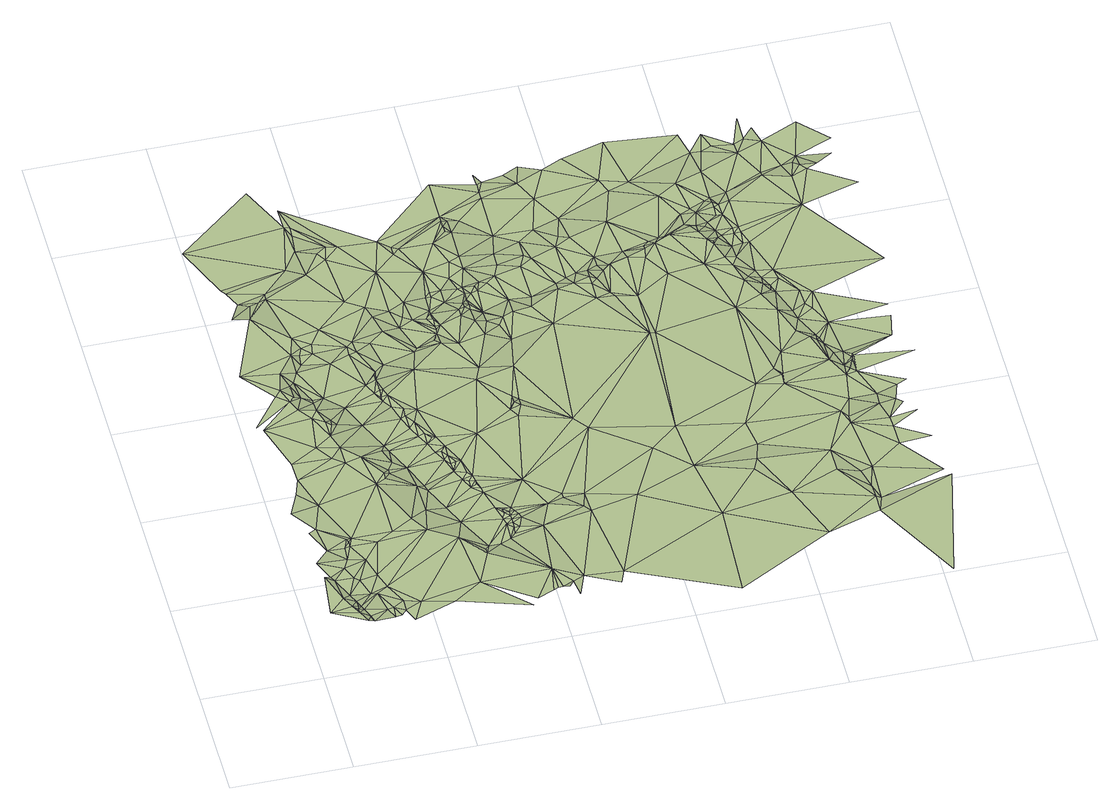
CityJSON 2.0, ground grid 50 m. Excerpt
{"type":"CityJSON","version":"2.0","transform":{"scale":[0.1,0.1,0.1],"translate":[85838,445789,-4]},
"CityObjects":{
"terrain1":{"type":"TINRelief","geometry":[{"type":"CompositeSurface","lod":"1","boundaries":[[[0,1,2]],[[2,1,3]],[[1,4,3]],[[1,5,4]],[[6,0,2]],[[6,7,0]],[[4,8,3]],[[2,3,9]],[[6,2,10]],[[8,11,3]],[[2,9,10]],[[9,3,11]],[[4,12,8]],[[5,13,4]],[[8,14,11]],[[12,14,8]],[[13,12,4]],[[9,11,14]],[[5,15,13]],[[16,17,7]],[[16,7,6]],[[15,18,13]],[[6,10,19]],[[10,9,20]],[[9,14,20]],[[16,6,19]],[[21,17,22]],[[23,14,12]],[[24,12,13]],[[24,13,18]],[[16,22,17]],[[19,10,25]],[[26,27,21]],[[10,20,25]],[[20,14,23]],[[23,12,24]],[[24,18,28]],[[26,29,30]],[[21,22,31]],[[26,21,32]],[[33,30,29]],[[16,19,34]],[[34,19,25]],[[16,34,22]],[[35,25,20]],[[21,31,32]],[[24,28,36]],[[23,24,36]],[[20,23,37]],[[22,38,31]],[[36,28,39]],[[26,40,29]],[[26,32,40]],[[34,25,35]],[[35,20,37]],[[34,38,22]],[[41,33,29]],[[23,36,42]],[[38,43,31]],[[36,39,44]],[[31,43,32]],[[23,42,37]],[[36,44,42]],[[40,43,38]],[[40,32,43]],[[34,45,38]],[[46,44,47]],[[40,38,45]],[[34,35,45]],[[37,42,46]],[[46,42,44]],[[48,49,50]],[[41,51,50]],[[41,29,52]],[[40,53,29]],[[40,45,54]],[[46,47,55]],[[35,37,56]],[[48,50,51]],[[57,58,59]],[[41,52,51]],[[48,60,49]],[[58,49,61]],[[35,56,45]],[[61,49,60]],[[62,59,63]],[[40,54,53]],[[52,29,53]],[[37,46,64]],[[62,63,65]],[[58,63,59]],[[48,51,66]],[[45,56,54]],[[67,63,58]],[[48,68,60]],[[48,66,68]],[[51,52,66]],[[69,46,55]],[[58,61,70]],[[67,71,63]],[[62,65,72]],[[67,58,70]],[[65,63,71]],[[61,60,73]],[[67,70,71]],[[37,64,56]],[[62,72,74]],[[70,61,75]],[[60,68,76]],[[54,77,53]],[[61,73,75]],[[52,78,66]],[[73,60,76]],[[65,71,79]],[[70,79,71]],[[52,53,78]],[[76,68,80]],[[54,56,77]],[[70,81,79]],[[80,68,82]],[[70,75,81]],[[73,76,83]],[[65,79,84]],[[76,80,83]],[[64,46,69]],[[74,85,86]],[[87,86,85]],[[83,80,82]],[[66,88,68]],[[75,73,89]],[[78,53,90]],[[65,84,72]],[[81,89,79]],[[81,75,89]],[[53,91,90]],[[89,84,79]],[[68,88,82]],[[73,83,92]],[[66,78,93]],[[77,94,53]],[[78,90,95]],[[96,77,56]],[[83,82,92]],[[73,92,89]],[[90,91,97]],[[53,94,91]],[[84,98,72]],[[74,99,85]],[[100,87,101]],[[87,85,99]],[[74,72,102]],[[95,90,97]],[[78,95,103]],[[69,55,104]],[[66,93,88]],[[72,98,105]],[[78,103,106]],[[96,94,77]],[[97,91,94]],[[82,88,92]],[[78,106,93]],[[74,107,99]],[[74,102,107]],[[108,109,110]],[[72,105,111]],[[89,112,84]],[[87,99,101]],[[72,111,102]],[[84,112,98]],[[95,97,113]],[[100,110,109]],[[114,96,56]],[[105,98,115]],[[103,95,113]],[[114,56,64]],[[97,94,113]],[[116,106,103]],[[111,105,115]],[[116,93,106]],[[96,117,94]],[[101,99,107]],[[118,64,69]],[[111,119,102]],[[116,103,113]],[[112,115,98]],[[89,92,120]],[[96,121,117]],[[111,115,119]],[[113,94,122]],[[114,121,96]],[[117,122,94]],[[100,101,110]],[[107,102,123]],[[88,124,92]],[[89,120,112]],[[125,64,118]],[[102,119,123]],[[93,126,88]],[[114,64,127]],[[127,64,125]],[[116,128,93]],[[116,113,129]],[[127,125,118]],[[115,130,119]],[[131,120,92]],[[124,131,92]],[[112,130,115]],[[132,113,122]],[[118,69,133]],[[134,122,117]],[[101,107,135]],[[136,124,88]],[[121,137,117]],[[126,136,88]],[[127,118,138]],[[108,110,139]],[[133,69,140]],[[93,141,126]],[[123,119,130]],[[93,128,141]],[[120,142,112]],[[114,143,121]],[[116,129,128]],[[144,129,113]],[[112,142,130]],[[114,127,145]],[[132,144,113]],[[146,108,139]],[[124,147,131]],[[107,123,148]],[[134,132,122]],[[137,134,117]],[[147,149,131]],[[150,120,131]],[[101,135,110]],[[151,147,124]],[[121,152,137]],[[150,131,149]],[[151,124,136]],[[118,133,138]],[[153,149,147]],[[127,138,154]],[[120,155,142]],[[153,147,151]],[[150,156,120]],[[123,130,157]],[[126,141,158]],[[159,136,126]],[[121,143,152]],[[150,149,153]],[[120,156,155]],[[159,151,136]],[[128,160,141]],[[159,126,158]],[[161,130,142]],[[158,141,160]],[[114,145,162]],[[128,129,163]],[[114,162,143]],[[107,148,135]],[[155,161,142]],[[128,163,160]],[[150,155,156]],[[145,127,154]],[[161,157,130]],[[133,140,164]],[[165,163,129]],[[132,166,144]],[[154,138,167]],[[168,129,144]],[[134,169,132]],[[159,170,151]],[[159,158,170]],[[158,160,170]],[[171,165,129]],[[169,172,132]],[[132,172,166]],[[171,160,163]],[[133,167,138]],[[166,168,144]],[[134,173,169]],[[171,163,165]],[[137,174,134]],[[175,155,150]],[[176,137,152]],[[171,129,168]],[[173,172,169]],[[175,161,155]],[[172,168,166]],[[171,170,160]],[[177,137,176]],[[176,152,178]],[[134,179,173]],[[161,180,157]],[[174,179,134]],[[123,157,181]],[[182,167,183]],[[177,174,137]],[[182,154,167]],[[184,110,135]],[[133,164,185]],[[178,152,186]],[[152,187,186]],[[179,172,173]],[[152,143,187]],[[179,168,172]],[[188,153,151]],[[188,150,153]],[[177,176,178]],[[175,180,161]],[[178,186,187]],[[162,145,189]],[[177,179,174]],[[190,154,182]],[[145,154,191]],[[133,185,192]],[[193,182,183]],[[162,189,194]],[[190,191,154]],[[145,195,189]],[[139,110,184]],[[193,190,182]],[[188,151,170]],[[145,191,195]],[[162,196,143]],[[148,123,181]],[[197,194,189]],[[188,175,150]],[[162,194,196]],[[195,197,189]],[[183,167,198]],[[133,192,199]],[[190,200,191]],[[197,196,194]],[[193,200,190]],[[198,167,133]],[[201,195,191]],[[157,180,202]],[[192,203,199]],[[195,204,197]],[[205,184,135]],[[206,171,168]],[[193,183,198]],[[206,170,171]],[[204,196,197]],[[201,191,200]],[[201,204,195]],[[206,168,179]],[[139,184,207]],[[206,179,177]],[[208,135,148]],[[178,187,209]],[[187,143,209]],[[177,178,209]],[[210,157,202]],[[133,199,211]],[[181,157,210]],[[193,198,200]],[[208,205,135]],[[212,180,175]],[[139,207,213]],[[196,209,143]],[[214,139,213]],[[215,211,199]],[[198,133,211]],[[207,184,216]],[[205,216,184]],[[188,212,175]],[[213,207,216]],[[204,217,196]],[[212,202,180]],[[201,217,204]],[[201,200,217]],[[206,177,209]],[[208,216,205]],[[214,213,218]],[[200,198,217]],[[219,210,202]],[[188,170,220]],[[221,181,210]],[[196,217,209]],[[213,216,218]],[[208,148,222]],[[222,148,181]],[[206,220,170]],[[208,218,216]],[[212,223,202]],[[223,219,202]],[[219,221,210]],[[198,211,224]],[[188,225,212]],[[208,222,218]],[[222,181,221]],[[219,226,221]],[[227,211,228]],[[198,229,217]],[[230,214,218]],[[212,225,223]],[[217,231,209]],[[219,232,226]],[[206,209,233]],[[223,234,219]],[[226,235,221]],[[222,221,235]],[[224,211,227]],[[188,236,225]],[[237,223,225]],[[234,232,219]],[[217,238,231]],[[226,232,235]],[[237,234,223]],[[188,220,236]],[[198,224,229]],[[217,229,238]],[[206,239,220]],[[230,218,222]],[[206,233,239]],[[237,225,234]],[[240,235,232]],[[234,241,232]],[[242,243,232]],[[241,242,232]],[[240,232,243]],[[238,244,231]],[[225,245,234]],[[246,243,242]],[[238,229,244]],[[234,247,241]],[[222,235,248]],[[241,247,242]],[[246,249,243]],[[240,250,235]],[[247,246,242]],[[225,236,245]],[[249,240,243]],[[230,222,251]],[[245,247,234]],[[247,249,246]],[[244,229,224]],[[231,252,209]],[[220,239,253]],[[209,254,233]],[[248,235,250]],[[251,222,248]],[[233,255,239]],[[256,250,240]],[[239,257,253]],[[258,240,249]],[[239,255,257]],[[230,251,259]],[[247,260,249]],[[245,261,247]],[[220,262,236]],[[263,250,256]],[[256,240,258]],[[224,227,264]],[[253,257,265]],[[257,255,265]],[[245,236,266]],[[267,259,251]],[[220,253,262]],[[263,248,250]],[[231,244,252]],[[260,258,249]],[[267,251,248]],[[263,256,268]],[[247,261,260]],[[244,224,264]],[[256,258,268]],[[263,268,248]],[[245,269,261]],[[253,265,262]],[[254,255,233]],[[209,252,254]],[[245,266,269]],[[254,265,255]],[[260,270,258]],[[260,261,271]],[[268,258,272]],[[236,273,266]],[[268,274,248]],[[236,262,273]],[[275,267,248]],[[230,259,276]],[[260,271,270]],[[261,269,277]],[[261,277,271]],[[254,262,265]],[[258,270,278]],[[267,276,259]],[[268,272,274]],[[272,258,278]],[[270,271,279]],[[266,280,269]],[[271,277,279]],[[274,281,248]],[[270,279,282]],[[277,269,283]],[[270,282,278]],[[283,269,280]],[[277,284,279]],[[275,248,281]],[[266,285,280]],[[274,272,286]],[[282,279,284]],[[272,278,286]],[[277,283,284]],[[273,285,266]],[[278,282,287]],[[282,284,287]],[[286,278,287]],[[275,288,267]],[[274,286,289]],[[264,227,290]],[[283,280,291]],[[274,289,281]],[[244,264,292]],[[286,287,293]],[[291,280,285]],[[283,291,284]],[[287,284,294]],[[244,292,252]],[[273,291,285]],[[293,287,294]],[[267,288,276]],[[286,293,295]],[[275,281,296]],[[230,276,297]],[[286,295,289]],[[227,298,290]],[[281,289,296]],[[293,294,295]],[[254,299,262]],[[273,300,291]],[[299,273,262]],[[294,284,301]],[[284,291,301]],[[275,296,302]],[[275,303,304]],[[295,294,305]],[[275,302,303]],[[275,304,288]],[[295,306,289]],[[294,301,305]],[[291,300,301]],[[304,303,302]],[[295,305,306]],[[307,296,289]],[[299,300,273]],[[288,304,308]],[[304,302,308]],[[276,288,308]],[[301,306,305]],[[306,309,289]],[[301,300,310]],[[311,308,302]],[[276,308,311]],[[307,289,309]],[[302,296,312]],[[301,313,306]],[[299,310,300]],[[314,292,264]],[[301,310,313]],[[312,296,307]],[[311,302,312]],[[252,315,254]],[[314,264,290]],[[252,292,316]],[[306,317,309]],[[276,311,318]],[[276,319,297]],[[306,313,317]],[[307,309,320]],[[299,321,310]],[[310,321,313]],[[254,315,299]],[[311,312,318]],[[309,317,320]],[[276,318,319]],[[312,307,322]],[[317,313,323]],[[322,307,320]],[[297,319,324]],[[314,316,292]],[[313,321,323]],[[320,317,325]],[[252,316,315]],[[317,323,325]],[[322,320,325]],[[290,298,326]],[[299,327,321]],[[312,322,328]],[[324,319,329]],[[330,324,329]],[[325,323,331]],[[314,290,332]],[[333,323,321]],[[318,312,334]],[[322,325,335]],[[319,318,336]],[[333,331,323]],[[325,331,335]],[[312,328,334]],[[327,333,321]],[[299,315,327]],[[319,336,329]],[[322,335,328]],[[337,331,333]],[[314,338,316]],[[337,335,331]],[[339,333,327]],[[318,334,336]],[[329,336,340]],[[337,333,341]],[[342,332,290]],[[328,335,343]],[[341,333,339]],[[314,332,344]],[[339,327,345]],[[337,341,346]],[[342,290,326]],[[316,347,315]],[[328,343,348]],[[314,344,349]],[[341,339,350]],[[337,351,335]],[[327,352,345]],[[328,348,334]],[[343,335,353]],[[339,345,350]],[[346,341,350]],[[315,352,327]],[[337,346,351]],[[340,336,354]],[[314,349,338]],[[353,335,351]],[[346,350,355]],[[355,350,345]],[[343,353,348]],[[346,355,356]],[[346,356,351]],[[357,345,352]],[[334,358,336]],[[342,344,332]],[[315,357,352]],[[355,345,359]],[[336,358,354]],[[316,360,347]],[[315,347,357]],[[356,355,361]],[[356,361,351]],[[357,359,345]],[[316,338,360]],[[355,359,361]],[[362,348,353]],[[362,353,351]],[[361,363,351]],[[364,334,348]],[[361,359,365]],[[357,365,359]],[[347,366,357]],[[364,358,334]],[[361,365,363]],[[362,351,363]],[[342,367,344]],[[367,349,344]],[[357,368,365]],[[342,326,369]],[[362,370,348]],[[357,366,368]],[[363,365,371]],[[364,348,370]],[[364,372,358]],[[368,371,365]],[[362,363,373]],[[374,338,349]],[[363,371,375]],[[342,376,367]],[[360,377,347]],[[377,366,347]],[[360,338,378]],[[363,375,373]],[[342,369,376]],[[369,326,379]],[[368,380,371]],[[366,380,368]],[[380,375,371]],[[362,373,381]],[[380,373,375]],[[367,374,349]],[[364,382,372]],[[380,381,373]],[[378,338,374]],[[362,383,370]],[[364,370,384]],[[385,380,366]],[[360,378,386]],[[360,386,387]],[[362,381,383]],[[380,388,381]],[[367,376,389]],[[376,369,390]],[[360,387,377]],[[376,390,389]],[[380,391,388]],[[392,369,379]],[[377,385,366]],[[364,384,382]],[[392,390,369]],[[385,391,380]],[[386,378,393]],[[387,386,393]],[[394,367,389]],[[370,383,384]],[[394,390,392]],[[394,389,390]],[[395,381,388]],[[387,393,396]],[[387,396,377]],[[388,391,397]],[[394,398,367]],[[383,381,395]],[[367,398,374]],[[399,391,385]],[[395,388,397]],[[391,400,397]],[[378,401,393]],[[377,402,385]],[[391,403,400]],[[399,403,391]],[[404,378,374]],[[377,396,405]],[[406,392,379]],[[384,383,407]],[[401,396,393]],[[399,385,408]],[[409,408,385]],[[406,379,410]],[[397,400,411]],[[412,409,385]],[[413,374,398]],[[402,412,385]],[[377,414,402]],[[400,403,411]],[[415,394,392]],[[383,395,416]],[[377,405,414]],[[417,395,397]],[[394,418,398]],[[382,384,419]],[[404,420,378]],[[417,397,411]],[[404,374,413]],[[399,408,421]],[[422,411,403]],[[423,405,396]],[[383,416,407]],[[420,401,378]],[[399,424,403]],[[417,416,395]],[[399,421,425]],[[423,396,426]],[[402,427,412]],[[425,421,408]],[[412,428,409]],[[422,403,424]],[[422,429,411]],[[430,408,409]],[[417,411,429]],[[431,413,398]],[[399,425,424]],[[401,426,396]],[[414,432,402]],[[402,432,427]],[[425,408,430]],[[433,384,407]],[[430,409,428]],[[427,434,412]],[[422,424,429]],[[434,428,412]],[[404,413,431]],[[414,405,435]],[[425,436,424]],[[437,416,417]],[[425,430,436]],[[414,438,432]],[[415,418,394]],[[418,439,398]],[[423,440,405]],[[437,407,416]],[[417,429,441]],[[427,432,442]],[[414,435,438]],[[427,442,434]],[[443,398,439]],[[424,444,429]],[[440,445,405]],[[435,405,445]],[[430,428,446]],[[431,398,443]],[[423,426,447]],[[448,424,436]],[[438,449,432]],[[450,436,430]],[[432,449,442]],[[423,447,440]],[[451,417,441]],[[452,437,417]],[[419,384,433]],[[401,453,426]],[[435,449,438]],[[434,454,428]],[[452,417,451]],[[441,429,444]],[[455,407,437]],[[404,456,420]],[[426,453,447]],[[450,448,436]],[[401,457,453]],[[448,444,424]],[[450,430,446]],[[428,454,446]],[[458,401,420]],[[434,442,459]],[[449,460,442]],[[404,431,456]],[[461,457,401]],[[447,453,462]],[[435,460,449]],[[462,453,457]],[[458,461,401]],[[451,441,444]],[[440,463,445]],[[458,420,464]],[[455,437,452]],[[465,407,455]],[[434,459,454]],[[459,442,460]],[[450,446,466]],[[435,445,467]],[[452,451,468]],[[451,444,468]],[[469,448,450]],[[420,470,464]],[[469,444,448]],[[455,452,468]],[[471,440,447]],[[446,454,466]],[[469,450,466]],[[472,457,461]],[[420,456,470]],[[458,472,461]],[[435,467,460]],[[465,433,407]],[[471,447,462]],[[471,462,457]],[[440,473,463]],[[418,474,439]],[[475,458,464]],[[467,445,463]],[[468,444,476]],[[475,464,470]],[[471,473,440]],[[476,444,469]],[[458,477,472]],[[467,459,460]],[[431,443,478]],[[471,457,472]],[[455,468,479]],[[475,477,458]],[[456,431,478]],[[443,439,480]],[[475,470,481]],[[465,455,479]],[[477,482,472]],[[479,468,476]],[[475,481,477]],[[477,481,482]],[[483,459,467]],[[470,456,484]],[[443,485,478]],[[483,463,473]],[[483,467,463]],[[483,473,471]],[[486,433,465]],[[456,478,484]],[[486,487,433]],[[470,484,488]],[[489,466,454]],[[489,469,466]],[[489,454,459]],[[472,482,490]],[[471,472,490]],[[465,479,491]],[[481,490,482]],[[470,492,481]],[[489,476,469]],[[486,465,491]],[[479,476,493]],[[486,494,487]],[[483,471,495]],[[486,491,494]],[[487,494,496]],[[483,497,459]],[[479,498,491]],[[479,493,498]],[[471,490,499]],[[489,493,476]],[[494,491,496]],[[489,459,497]],[[496,491,500]],[[501,491,498]],[[502,498,493]],[[503,496,500]],[[501,500,491]],[[504,493,489]],[[504,502,493]],[[501,498,502]],[[501,505,500]],[[506,504,489]],[[507,502,504]],[[501,502,508]],[[509,507,504]],[[508,502,507]],[[509,504,506]],[[509,508,507]],[[506,489,510]],[[501,508,511]],[[509,506,512]],[[509,512,508]],[[508,512,513]],[[511,508,514]]]}]}
},
"vertices":[
[128,530,21],[106,330,24],[172,400,22],[196,350,21],[218,310,21],[241,260,21],[165,510,13],[154,530,14],[216,330,20],[221,380,13],[204,420,12],[220,350,17],[240,330,13],[257,290,13],[232,350,12],[264,260,15],[218,570,11],[119,620,13],[267,260,11],[242,510,11],[286,410,10],[175,680,11],[238,610,17],[310,400,16],[331,310,11],[260,490,13],[158,800,15],[129,790,11],[351,260,14],[195,920,24],[84,910,12],[242,670,18],[259,710,26],[127,1000,20],[307,580,26],[331,490,26],[354,310,18],[354,420,25],[264,670,25],[376,260,20],[279,710,25],[150,1070,25],[398,330,26],[263,690,26],[397,280,23],[375,670,24],[466,310,25],[422,220,23],[260,1230,23],[83,1370,24],[147,1160,26],[308,1160,23],[353,1120,25],[445,980,26],[445,710,25],[597,280,26],[578,690,26],[61,1390,25],[219,1500,25],[173,1540,24],[282,1390,25],[239,1450,25],[62,1680,22],[196,1570,25],[691,620,24],[218,1660,23],[352,1210,25],[241,1520,25],[331,1280,25],[715,360,24],[269,1520,15],[242,1590,16],[283,1750,23],[309,1430,23],[174,1980,21],[309,1480,15],[330,1360,24],[533,760,27],[420,1140,23],[260,1610,11],[348,1340,24],[310,1500,12],[371,1340,19],[353,1370,17],[285,1660,12],[192,2060,11],[105,1990,25],[149,2080,10],[469,1320,12],[355,1500,11],[487,1030,27],[485,1000,26],[425,1430,10],[524,1190,11],[599,940,18],[509,1050,18],[601,800,21],[509,1030,19],[311,1700,10],[229,2070,12],[116,2150,10],[265,2110,11],[307,1840,23],[533,1090,17],[891,190,24],[318,1750,11],[510,1160,16],[259,2080,15],[3,2400,13],[101,2170,11],[374,2220,12],[332,1780,21],[427,1680,11],[584,1050,12],[720,710,13],[371,1750,11],[537,1160,10],[635,910,14],[780,510,25],[376,1790,21],[534,1530,12],[683,800,12],[628,940,11],[422,1860,23],[579,1430,12],[780,540,16],[624,1320,11],[798,560,10],[668,1210,11],[692,1160,12],[510,1750,17],[555,1480,11],[737,1060,12],[1007,370,22],[760,990,10],[444,2170,19],[602,1390,15],[781,940,11],[846,560,10],[422,2450,12],[916,220,25],[647,1260,11],[507,1710,11],[845,850,11],[713,1110,11],[888,690,12],[324,2670,9],[575,1450,15],[557,1990,21],[578,1480,24],[577,1540,22],[600,1450,22],[804,890,10],[591,1480,26],[895,660,12],[586,1590,15],[578,1570,20],[535,1770,18],[643,1320,23],[644,1360,24],[670,1280,23],[541,1720,11],[869,760,11],[693,1210,23],[985,250,25],[715,1180,24],[736,1100,20],[892,580,10],[755,1120,25],[757,1030,15],[694,1340,27],[732,1180,24],[754,1070,23],[777,1030,24],[804,960,25],[625,1620,17],[803,920,16],[821,940,24],[826,910,23],[798,1030,25],[602,1750,14],[628,1940,21],[914,620,26],[912,600,14],[434,2310,12],[1007,260,25],[829,890,22],[840,870,17],[735,1560,24],[893,710,26],[915,650,25],[916,670,25],[1027,260,25],[937,620,26],[893,730,27],[916,690,25],[926,730,27],[916,710,26],[1026,600,30],[1073,280,25],[955,670,25],[950,690,26],[665,1800,17],[1057,270,12],[937,710,26],[512,2270,23],[893,1160,25],[443,2400,10],[537,2230,23],[1007,870,27],[644,1880,23],[1118,300,25],[760,1660,18],[444,2440,16],[421,2540,19],[1087,220,11],[554,2300,22],[1073,720,25],[600,2290,21],[735,1810,10],[961,1450,23],[714,1900,19],[714,2120,20],[776,1680,15],[1231,640,26],[872,1680,23],[759,1860,15],[1277,290,24],[1255,230,26],[1208,670,28],[758,2280,21],[1140,760,24],[796,1840,11],[1074,1220,23],[871,1740,13],[781,1930,22],[984,1510,26],[850,1700,22],[1141,740,21],[1052,1260,23],[870,1870,14],[872,1760,15],[872,1780,16],[849,1830,15],[1225,740,24],[939,1660,24],[872,1810,25],[894,1780,19],[894,2080,19],[871,1850,18],[871,1940,18],[804,2200,21],[1325,1090,24],[1075,1330,23],[1278,1150,26],[1097,1270,29],[893,1940,17],[1075,1290,29],[939,1900,15],[804,2240,20],[983,1840,25],[984,1810,20],[1119,1490,22],[892,1960,22],[1427,690,22],[1098,1310,22],[1052,1690,21],[829,2220,25],[936,1960,23],[1030,1770,23],[1007,1870,24],[1007,1850,25],[1005,1960,16],[1144,1630,28],[985,2020,20],[969,2220,23],[1028,2360,19],[1027,1840,17],[1028,1930,16],[1029,1860,24],[1075,1760,18],[1006,2110,19],[1028,1900,11],[1073,1810,13],[1075,1820,10],[1117,1720,25],[1024,1960,21],[1052,1930,10],[1028,2330,24],[1052,2060,21],[1727,510,25],[1141,1760,24],[1546,920,27],[1074,1960,18],[1081,1940,10],[1096,1980,15],[1052,2130,18],[1030,2540,19],[1707,90,23],[1325,1680,24],[1186,1780,24],[1187,1860,13],[1052,2260,24],[1029,2270,26],[1029,2300,26],[1126,1970,11],[1164,2000,12],[1187,2110,22],[1052,2330,20],[1186,2050,18],[1263,1790,24],[1097,2320,20],[1208,2210,18],[1277,1850,15],[1680,790,24],[1681,1540,24],[1660,1020,23],[1277,2030,10],[1210,2420,20],[1209,2450,23],[1300,2080,16],[1387,1860,24],[1299,2150,22],[1388,1900,15],[1210,2490,26],[1327,2060,12],[2111,310,25],[1522,1780,22],[1367,2200,23],[1231,2500,26],[1209,2550,21],[1434,1920,15],[1906,720,22],[1457,1880,22],[1412,2370,20],[1435,2100,12],[1367,2470,18],[1479,1940,15],[1930,970,25],[1523,1860,23],[1322,2520,25],[1524,1900,24],[2020,560,24],[1457,2150,16],[1929,770,25],[1582,1790,27],[1525,1940,16],[1703,1540,23],[1480,2240,23],[1950,850,21],[1548,1880,26],[1567,2010,12],[1595,1770,27],[1501,2140,11],[1389,2550,25],[1585,1920,23],[1569,1960,15],[1683,1750,24],[1480,2520,18],[1618,1950,22],[2020,1170,24],[1615,1950,17],[1661,2190,12],[1683,2010,16],[1682,2410,20],[1694,1970,24],[1826,1840,28],[2221,750,22],[1762,1950,25],[2334,460,25],[1705,2340,23],[1772,2000,23],[1569,2560,19],[1795,2040,17],[2311,950,23],[1770,2020,17],[2221,640,26],[2042,1600,23],[2130,1150,22],[2334,380,26],[1816,2020,24],[1838,2050,16],[1748,2610,18],[1892,2280,11],[1794,2370,23],[1977,1860,25],[2132,1200,23],[2110,1240,21],[1861,2050,19],[2310,610,22],[2333,520,22],[1885,2050,24],[2355,450,22],[2136,1200,27],[2359,620,26],[1952,2160,11],[2157,1320,25],[1952,2100,16],[2334,880,23],[2018,1990,26],[1971,2080,23],[2334,1240,19],[2110,1740,23],[1997,2040,25],[2357,1010,23],[2198,1550,24],[2653,510,24],[1974,2330,13],[2040,1960,25],[2065,1880,24],[2539,0,24],[1997,2080,19],[2085,1830,23],[2334,910,27],[2155,1650,24],[2629,540,27],[1996,2180,13],[2013,2150,18],[2491,720,27],[2041,2580,20],[2379,1140,23],[2042,1980,19],[2030,2070,16],[2242,1420,24],[2066,2040,14],[2065,2000,16],[2288,1380,20],[2132,1760,18],[2110,1870,22],[2045,2090,14],[2108,1940,13],[2467,950,28],[2177,1710,18],[2065,2470,23],[2165,1790,14],[2216,1660,12],[2082,2010,13],[2062,2210,13],[2200,1670,16],[2492,820,23],[2266,1490,18],[2087,2120,13],[2181,1750,10],[2490,870,22],[2111,2110,23],[2259,1540,12],[2154,1950,12],[2315,1390,13],[2131,2030,23],[2206,1700,10],[2132,2010,11],[2087,2160,22],[2086,2190,21],[2312,1360,17],[2178,1940,23],[2085,2220,13],[2470,1010,23],[2334,1340,12],[2385,1200,14],[2233,1770,23],[2243,1720,22],[2359,1280,12],[2325,1370,12],[2312,1560,21],[2402,1170,23],[2085,2370,12],[2158,2000,23],[2309,1640,20],[2108,2170,22],[2156,2030,23],[2423,1150,23],[2377,1440,22],[2398,1280,10],[2335,1530,21],[2626,730,29],[2425,1230,10],[2154,2180,22],[2424,1240,14],[2536,960,29],[2153,2230,18],[2605,890,22],[2432,1240,21],[2426,1250,22],[2357,1620,20],[2558,1040,23],[2560,940,26],[2109,2470,22],[2132,2560,23],[2602,1060,23],[2426,2090,25],[2602,1310,23],[2249,2440,11],[2672,1210,22],[2312,2290,20],[2154,2490,22],[2627,1480,24],[2245,2480,18],[2672,1730,24],[2311,2310,13],[2624,1420,20],[2289,2500,19],[2356,2480,13],[2398,2330,13],[2289,2610,23],[2425,2250,24],[2333,2550,21],[2492,2280,23],[2446,2330,18],[2466,2370,11],[2469,2310,23],[2670,2160,24],[2511,2550,12],[2536,2300,24],[2605,2340,24],[2625,2430,16]
]}
